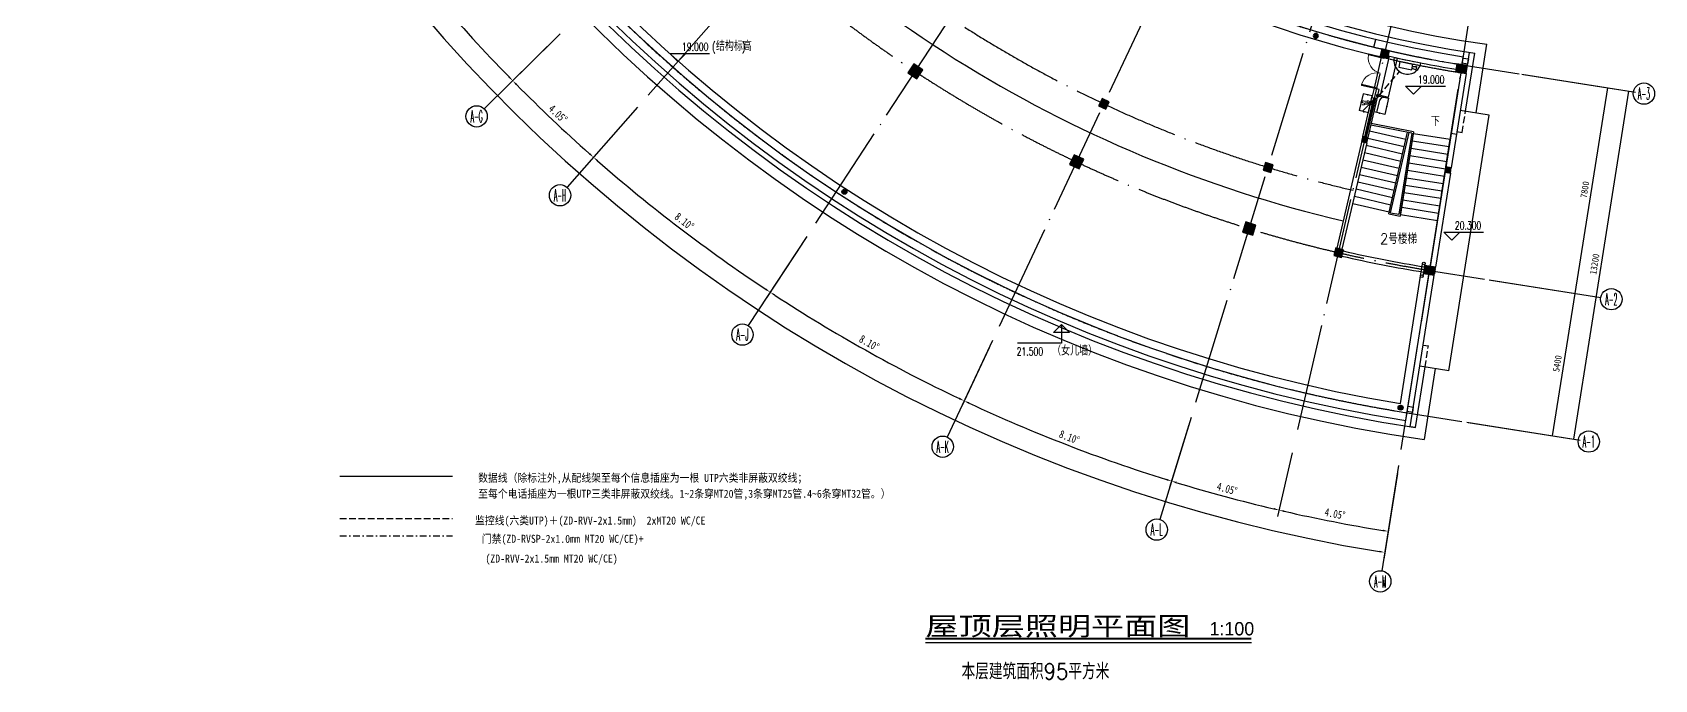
# Model space of a CAD drawing. Extents: x 13680 to 1640314, y -473492 to 65390.
# Drawn here: x 1534365 to 1595169, y -355024 to -330777 of the extents above; entities that cross this region are included whole.
import ezdxf
from ezdxf.enums import TextEntityAlignment as Align

# ---------------------------------------------------------------- set-up
doc = ezdxf.new("R2010")
doc.units = 0
doc.header["$LTSCALE"] = 1000
doc.header["$MEASUREMENT"] = 0
for name, pattern in [('DASH', [0.35, 0.25, -0.1]), ('DASHDOT', [1, 0.5, -0.25, 0, -0.25]), ('DOTE', [2.42, 2, -0.2, 0.02, -0.2])]:
    doc.linetypes.add(name, pattern=pattern)
for name, color, linetype in [('0-电气文字', 6, 'Continuous'), ('AXIS', 1, 'Continuous'), ('AXIS_TEXT', 7, 'Continuous'), ('COLUMN', 255, 'Continuous'), ('DIM_ELEV', 3, 'Continuous'), ('DIM_SYMB', 3, 'Continuous'), ('DOTE', 8, 'DOTE'), ('EQUIP-通讯', 6, 'Continuous'), ('EQUIP_地漏', 7, 'Continuous'), ('LINE', 123, 'Continuous'), ('LWIRE', 4, 'Continuous'), ('PUB_HATCH', 8, 'Continuous'), ('PUB_TEXT', 7, 'Continuous'), ('S-提资20140812', 6, 'Continuous'), ('STAIR', 2, 'Continuous'), ('TEL_TEXT', 7, 'Continuous'), ('VPIPE-雨水', 4, 'DASH'), ('WALL', 255, 'Continuous'), ('WINDOW', 2, 'Continuous'), ('WINDOW_GROUND', 21, 'Continuous'), ('WIRE-照明', 120, 'Continuous'), ('xiugai', 1, 'Continuous'), ('安保设备SA', 241, 'Continuous')]:
    doc.layers.add(name, color=color, linetype=linetype)
doc.styles.add('-DXTGEDITXT', font='GEDITXT', dxfattribs={"bigfont": 'DXT'})
doc.styles.add('-宋体', font='', dxfattribs={"width": 1.3})
doc.styles.add('_TCH_AXIS', font='COMPLEX', dxfattribs={"bigfont": 'GBCBIG'})
doc.styles.add('_TCH_DIM', font='SIMPLEX', dxfattribs={"bigfont": 'GBCBIG'})
doc.styles.add('_TEL_DIM', font='SIMPLEX', dxfattribs={"width": 0.8, "height": 3.5, "bigfont": 'HZTXT'})
doc.styles.add('dim_font', font='', dxfattribs={"width": 0.8})
doc.styles.get("Standard").update_dxf_attribs({"font": 'haiwenrs.shx', "bigfont": 'hztxt.shx'})
doc.styles.get('-宋体').set_extended_font_data('NSimSun')
doc.styles.get('dim_font').set_extended_font_data('NSimSun')
doc.dimstyles.new('ANGL', dxfattribs={"dimtxt": 300, "dimasz": 200, "dimexe": 250, "dimexo": 300, "dimgap": 150, "dimtad": 1, "dimdec": 0, "dimzin": 0, "dimdsep": 46, "dimtxsty": 'dim_font', "dimcen": 0.09, "dimclrt": 7, "dimazin": 2, "dimtfac": 1, "dimtdec": 0, "dimtix": 1, "dimtmove": 2, "dimatfit": 3, "dimfxl": 1, "dimtolj": 1, "dimtzin": 0, "dimarcsym": 0})
doc.dimstyles.new('DIMN', dxfattribs={"dimtxt": 250, "dimasz": 1, "dimexe": 250, "dimexo": 300, "dimgap": 0, "dimtad": 0, "dimdec": 0, "dimzin": 0, "dimdsep": 46, "dimtxsty": 'dim_font', "dimblk": 'ARCHTICK', "dimcen": 0.09, "dimclrt": 7, "dimazin": 0, "dimtfac": 1, "dimtdec": 0, "dimtix": 1, "dimtmove": 2, "dimatfit": 3, "dimfxl": 1, "dimtvp": 1, "dimtolj": 1, "dimtzin": 0, "dimarcsym": 0})

# ---------------------------------------------------------------- blocks, each defined once
blk = doc.blocks.new('$TwtSys$00000141')
for p, q in [((-94, 8), (-10, 92)), ((-94, 8), (-10, 92)), ((-87, -35), (35, 87)), ((-87, -35), (35, 87)), ((-66, -66), (66, 66)), ((-66, -66), (66, 66)), ((-32, -87), (88, 33)), ((-32, -87), (88, 33)), ((11, -92), (92, -11)), ((11, -92), (92, -11))]:
    blk.add_line(p, q)
blk.add_circle((0, 0), 94)
blk.add_circle((0, 0), 94)
blk = doc.blocks.new('*D243')
at = {"layer": 'AXIS', "color": 0, "lineweight": -2, "transparency": 16777216}
for p, q in [((1548727, -324943), (1546756, -326399)), ((1553937, -331044), (1552191, -332763))]:
    blk.add_line(p, q, dxfattribs=at)
blk.add_arc((1594415, -291197), 59000, 216.6442, 224.35579, dxfattribs=at)
at = {"layer": 'AXIS', "color": 0, "transparency": 16777216}
for points in [[(1547049, -326431), (1547103, -326391), (1546957, -326250)], [(1552253, -332421), (1552206, -332468), (1552370, -332587)]]:
    blk.add_solid(points, dxfattribs=at)
at = {"layer": 'Defpoints', "color": 0, "transparency": 16777216}
for p in [(1594415, -291197), (1548968, -324765), (1548661, -328447), (1554151, -330834)]:
    blk.add_point(p, dxfattribs=at)
at = {"layer": 'AXIS', "color": 7, "transparency": 16777216, "insert": (1549779, -329320), "char_height": 300, "attachment_point": 5, "rotation": 310.49999, "style": 'dim_font'}
blk.add_mtext('\\A1;8.10°', dxfattribs=at)
blk = doc.blocks.new('*D244')
at = {"layer": 'AXIS', "color": 0, "lineweight": -2, "transparency": 16777216}
for p, q in [((1553937, -331044), (1552191, -332763)), ((1556853, -333803), (1555233, -335641))]:
    blk.add_line(p, q, dxfattribs=at)
blk.add_arc((1594415, -291197), 59000, 224.74423, 228.40578, dxfattribs=at)
at = {"layer": 'AXIS', "color": 0, "transparency": 16777216}
for points in [[(1552486, -332753), (1552534, -332706), (1552370, -332587)], [(1555270, -335296), (1555226, -335346), (1555398, -335454)]]:
    blk.add_solid(points, dxfattribs=at)
at = {"layer": 'Defpoints', "color": 0, "transparency": 16777216}
for p in [(1594415, -291197), (1554151, -330834), (1553356, -333566), (1557051, -333578)]:
    blk.add_point(p, dxfattribs=at)
at = {"layer": 'AXIS', "color": 7, "transparency": 16777216, "insert": (1554065, -333829), "char_height": 300, "attachment_point": 5, "rotation": 316.57501, "style": 'dim_font'}
blk.add_mtext('\\A1;4.05°', dxfattribs=at)
blk = doc.blocks.new('*D245')
at = {"layer": 'AXIS', "color": 0, "lineweight": -2, "transparency": 16777216}
for p, q in [((1556853, -333803), (1555233, -335641)), ((1563231, -338671), (1561886, -340719))]:
    blk.add_line(p, q, dxfattribs=at)
blk.add_arc((1594415, -291197), 59000, 228.79422, 236.50578, dxfattribs=at)
at = {"layer": 'AXIS', "color": 0, "transparency": 16777216}
for points in [[(1555526, -335611), (1555570, -335561), (1555398, -335454)], [(1561874, -340372), (1561838, -340427), (1562023, -340510)]]:
    blk.add_solid(points, dxfattribs=at)
at = {"layer": 'Defpoints', "color": 0, "transparency": 16777216}
for p in [(1594415, -291197), (1557051, -333578), (1557526, -337242), (1563395, -338420)]:
    blk.add_point(p, dxfattribs=at)
at = {"layer": 'AXIS', "color": 7, "transparency": 16777216, "insert": (1558803, -337860), "char_height": 300, "attachment_point": 5, "rotation": 322.65, "style": 'dim_font'}
blk.add_mtext('\\A1;8.10°', dxfattribs=at)
blk = doc.blocks.new('*D246')
at = {"layer": 'AXIS', "color": 0, "lineweight": -2, "transparency": 16777216}
for p, q in [((1563231, -338671), (1561886, -340719)), ((1570231, -342591), (1569188, -344808))]:
    blk.add_line(p, q, dxfattribs=at)
blk.add_arc((1594415, -291197), 59000, 236.89422, 244.60578, dxfattribs=at)
at = {"layer": 'AXIS', "color": 0, "transparency": 16777216}
for points in [[(1562172, -340647), (1562208, -340591), (1562023, -340510)], [(1569128, -344466), (1569099, -344526), (1569294, -344582)]]:
    blk.add_solid(points, dxfattribs=at)
at = {"layer": 'Defpoints', "color": 0, "transparency": 16777216}
for p in [(1594415, -291197), (1563395, -338420), (1564382, -341981), (1570359, -342320)]:
    blk.add_point(p, dxfattribs=at)
at = {"layer": 'AXIS', "color": 7, "transparency": 16777216, "insert": (1565733, -342413), "char_height": 300, "attachment_point": 5, "rotation": 330.75, "style": 'dim_font'}
blk.add_mtext('\\A1;8.10°', dxfattribs=at)
blk = doc.blocks.new('*D247')
at = {"layer": 'AXIS', "color": 0, "lineweight": -2, "transparency": 16777216}
for p, q in [((1570231, -342591), (1569188, -344808)), ((1577714, -345486), (1576993, -347828))]:
    blk.add_line(p, q, dxfattribs=at)
blk.add_arc((1594415, -291197), 59000, 244.99422, 252.70578, dxfattribs=at)
at = {"layer": 'AXIS', "color": 0, "transparency": 16777216}
for points in [[(1569461, -344697), (1569490, -344636), (1569294, -344582)], [(1576886, -347498), (1576866, -347562), (1577067, -347589)]]:
    blk.add_solid(points, dxfattribs=at)
at = {"layer": 'Defpoints', "color": 0, "transparency": 16777216}
for p in [(1594415, -291197), (1570359, -342320), (1577802, -345199), (1571837, -345706)]:
    blk.add_point(p, dxfattribs=at)
at = {"layer": 'AXIS', "color": 7, "transparency": 16777216, "insert": (1573236, -345943), "char_height": 300, "attachment_point": 5, "rotation": 338.85, "style": 'dim_font'}
blk.add_mtext('\\A1;8.10°', dxfattribs=at)
blk = doc.blocks.new('*D248')
at = {"layer": 'AXIS', "color": 0, "lineweight": -2, "transparency": 16777216}
for p, q in [((1577714, -345486), (1576993, -347828)), ((1581590, -346530), (1581037, -348917))]:
    blk.add_line(p, q, dxfattribs=at)
blk.add_arc((1594415, -291197), 59000, 253.09422, 256.75577, dxfattribs=at)
at = {"layer": 'AXIS', "color": 0, "transparency": 16777216}
for points in [[(1577248, -347679), (1577268, -347615), (1577067, -347589)], [(1580906, -348595), (1580891, -348660), (1581093, -348673)]]:
    blk.add_solid(points, dxfattribs=at)
at = {"layer": 'Defpoints', "color": 0, "transparency": 16777216}
for p in [(1594415, -291197), (1577802, -345199), (1581657, -346238), (1578400, -347982)]:
    blk.add_point(p, dxfattribs=at)
at = {"layer": 'AXIS', "color": 7, "transparency": 16777216, "insert": (1579148, -347877), "char_height": 300, "attachment_point": 5, "rotation": 344.925, "style": 'dim_font'}
blk.add_mtext('\\A1;4.05°', dxfattribs=at)
blk = doc.blocks.new('*D249')
at = {"layer": 'AXIS', "color": 0, "lineweight": -2, "transparency": 16777216}
for p, q in [((1581590, -346530), (1581037, -348917)), ((1585530, -347298), (1585146, -349718))]:
    blk.add_line(p, q, dxfattribs=at)
blk.add_arc((1594415, -291197), 59000, 257.14422, 260.80566, dxfattribs=at)
at = {"layer": 'AXIS', "color": 0, "transparency": 16777216}
for points in [[(1581280, -348751), (1581295, -348686), (1581093, -348673)], [(1584993, -349406), (1584983, -349472), (1585185, -349471)]]:
    blk.add_solid(points, dxfattribs=at)
at = {"layer": 'Defpoints', "color": 0, "transparency": 16777216}
for p in [(1594415, -291197), (1581657, -346238), (1585577, -347001), (1582451, -348971)]:
    blk.add_point(p, dxfattribs=at)
at = {"layer": 'AXIS', "color": 7, "transparency": 16777216, "insert": (1583190, -348814), "char_height": 300, "attachment_point": 5, "rotation": 348.97494, "style": 'dim_font'}
blk.add_mtext('\\A1;4.05°', dxfattribs=at)
blk = doc.blocks.new('*D250')
at = {"layer": 'AXIS', "color": 0, "lineweight": -2, "transparency": 16777216}
for p, q in [((1537615, -291197), (1534365, -291197)), ((1585530, -347298), (1585021, -350508))]:
    blk.add_line(p, q, dxfattribs=at)
blk.add_arc((1594415, -291197), 59800, 180.19165, 260.80826, dxfattribs=at)
at = {"layer": 'AXIS', "color": 0, "transparency": 16777216}
for points in [[(1534582, -291397), (1534649, -291397), (1534615, -291197)], [(1584868, -350196), (1584858, -350262), (1585060, -350261)]]:
    blk.add_solid(points, dxfattribs=at)
at = {"layer": 'Defpoints', "color": 0, "transparency": 16777216}
for p in [(1537915, -291197), (1594415, -291197), (1541133, -318346), (1585577, -347001)]:
    blk.add_point(p, dxfattribs=at)
at = {"layer": 'AXIS', "color": 7, "transparency": 16777216, "insert": (1549171, -329839), "char_height": 300, "attachment_point": 5, "rotation": 310.49995, "style": 'dim_font'}
blk.add_mtext('\\A1;81.00°', dxfattribs=at)
blk = doc.blocks.new('_ArchTick')
at = {"color": 0, "linetype": 'ByBlock', "const_width": 0.4}
blk.add_lwpolyline([(-0.5, -0.5), (0.5, 0.5)], dxfattribs=at)
blk = doc.blocks.new('$TCHSYS$WIN2D')
for p, q in [((-0.5, 0.5), (0.5, 0.5)), ((-0.5, 0.5), (-0.5, -0.5)), ((0.5, 0.5), (0.5, -0.5)), ((0.5, 0.167), (-0.5, 0.167)), ((0.5, -0.167), (-0.5, -0.167)), ((-0.5, -0.5), (0.5, -0.5))]:
    blk.add_line(p, q)
blk = doc.blocks.new('$DorLib2D$00000002')
for p, q in [((-0.5, 0), (-0.5, 0.4875)), ((-0.475, 0.4875), (-0.5, 0.4875)), ((-0.5, 0), (-0.475, 0)), ((-0.475, 0), (-0.475, 0.4875)), ((0.475, 0), (0.475, 0.4875)), ((0.475, 0.4875), (0.5, 0.4875)), ((0.5, 0), (0.475, 0)), ((0.5, 0), (0.5, 0.4875))]:
    blk.add_line(p, q)
at = {"lineweight": 13}
for centre, start, end in [((-0.4875, 0), 0, 88.53072), ((0.4875, 0), 91.46928, 180)]:
    blk.add_arc(centre, 0.4875, start, end, dxfattribs=at)
blk = doc.blocks.new('$TelecSys$00000081')
for p, q in [((0.1, 0.1), (0.1, 0.1)), ((-1.15, -1.15), (-0.55, -0.55)), ((-0.1, -0.1), (-0.1, -0.1))]:
    blk.add_line(p, q)
at = {"const_width": 0.142}
blk.add_lwpolyline([(0.07, 0, 1), (-0.07, 0, 1)], format="xyb", close=True, dxfattribs=at)
blk.add_solid([(-0.62, -0.48), (-0.48, -0.62), (-0.1, -0.1)])
at = {"width": 0.8, "flags": 9}
blk.add_attdef('A', (0, 0), '', height=0.00002, rotation=180, dxfattribs=at)
blk = doc.blocks.new('$equip$00001876')
at = {"color": 0, "linetype": 'Continuous'}
blk.add_lwpolyline([(-0.625, 0.415), (0.625, 0.415), (0.625, -0.415), (-0.625, -0.415)], close=True, dxfattribs=at)
blk.add_lwpolyline([(0.625, 0.075), (0.325, 0.215), (-0.625, 0.215)], dxfattribs=at)
for p in [(-0.625, 0), (0, 0.415), (0.625, 0), (0, -0.415)]:
    blk.add_point(p)
at = {"layer": 'TEL_TEXT', "style": '_TEL_DIM', "flags": 1}
blk.add_attdef('A', text='', height=0.00002, dxfattribs=at).set_placement((0, 0), align=Align.MIDDLE_CENTER)
blk = doc.blocks.new('$equip$00001889')
for p, q in [((-0.65, 0.35), (-0.65, -0.35)), ((0.65, 0.35), (-0.65, 0.35)), ((0.65, 0.35), (0.65, -0.35)), ((-0.65, -0.35), (0.65, -0.35))]:
    blk.add_line(p, q)
for p in [(-0.65, 0), (0, 0.35), (0.65, 0), (0, -0.35)]:
    blk.add_point(p)
at = {"color": 7, "style": '_TEL_DIM'}
blk.add_attdef('$TEXT$', text='', height=0.3, dxfattribs=at).set_placement((-0.02, 0), align=Align.MIDDLE_CENTER)
at = {"color": 7, "style": '_TEL_DIM', "flags": 1}
blk.add_attdef('A', text='', height=0.00002, dxfattribs=at).set_placement((0, 0), align=Align.MIDDLE_CENTER)
blk = doc.blocks.new('A$C59FF3FA0')
at = {"layer": '安保设备SA'}
for p, q in [((0, 724), (1426, 724)), ((334, 575), (334, 273)), ((334, 575), (1024, 575)), ((334, 273), (1024, 273)), ((1024, 273), (1024, 575)), ((1024, 461), (1224, 500)), ((1024, 361), (1224, 322)), ((1224, 500), (1224, 322))]:
    blk.add_line(p, q, dxfattribs=at)
blk.add_ellipse((713, 713), major_axis=(-713, 11), ratio=1, start_param=0.00047, end_param=3.17192, dxfattribs=at)

msp = doc.modelspace()

# ---------------------------------------------------------------- hatches: boundary and pattern name
at = {"layer": 'PUB_HATCH'}
for points in [[(1567181.254, -332292.502), (1567515.577, -332512.111), (1567735.186, -332177.789), (1567400.863, -331958.179)], [(1585168.063, -331755.867), (1585235.799, -331463.614), (1584943.545, -331395.878), (1584875.81, -331688.131)], [(1588105.145, -332315.456), (1588152.07, -332019.148), (1587756.994, -331956.581), (1587710.069, -332252.888)], [(1574331.756, -333524.285), (1574603.204, -333652.018), (1574730.938, -333380.57), (1574459.49, -333252.836)], [(1573243.356, -335719.822), (1573605.286, -335890.134), (1573775.598, -335528.203), (1573413.667, -335357.891)], [(1580496.082, -335931.801), (1580782.82, -336020.013), (1580871.032, -335733.275), (1580584.294, -335645.063)], [(1579727.893, -338258.792), (1580110.211, -338376.408), (1580227.827, -337994.09), (1579845.51, -337876.474)], [(1583440.811, -339208.323), (1583508.547, -338916.07), (1583216.293, -338848.334), (1583148.558, -339140.587)], [(1586908.531, -339871.289), (1586955.457, -339574.982), (1586560.38, -339512.414), (1586513.455, -339808.722)]]:
    msp.add_hatch(color=256, dxfattribs=at).paths.add_polyline_path(points)
at = {"layer": 'PUB_HATCH', "linetype": 'ByBlock'}
for points in [[(1584384.453, -334911.246), (1584429.613, -334716.411), (1584234.778, -334671.251), (1584189.618, -334866.086)], [(1587514.654, -336043.987), (1587545.941, -335846.449), (1587348.403, -335815.162), (1587317.116, -336012.699)]]:
    msp.add_hatch(color=256, dxfattribs=at).paths.add_polyline_path(points)

# ---------------------------------------------------------------- linework, layer by layer
for p, q in [((1586396.602, -339906.756), (1586469.532, -339446.291)), ((1586495.37, -339922.399), (1586568.301, -339461.934))]:
    msp.add_line(p, q)
for centre in [(1586445.844, -339910.92), (1586521.082, -339435.892)]:
    msp.add_circle(centre, 50)
at = {"layer": 'AXIS'}
for p, q in [((1554151.171, -330833.537), (1551300.618, -333639.664)), ((1590194.665, -332343.367), (1594374.364, -333005.375)), ((1557051.12, -333578.279), (1554405.872, -336578.724)), ((1563395.451, -338420.12), (1561199.36, -341763.349)), ((1563395.451, -338420.12), (1561199.36, -341763.349)), ((1588974.461, -340047.334), (1593154.159, -340709.342)), ((1570358.71, -342319.732), (1568655.593, -345939.041)), ((1577801.962, -345199.309), (1576625.8, -349022.481)), ((1588129.703, -345380.854), (1592309.402, -346042.862)), ((1585576.58, -347001.377), (1584950.834, -350952.129))]:
    msp.add_line(p, q, dxfattribs=at)
for centre in [(1594769.439, -333067.95), (1551015.562, -333920.276), (1554141.347, -336878.768), (1593549.234, -340771.917), (1560979.75, -342097.672), (1568485.281, -346300.971), (1592704.477, -346105.437), (1576508.184, -349404.799), (1584888.26, -351347.205)]:
    msp.add_circle(centre, 400, dxfattribs=at)
at = {"layer": 'COLUMN'}
for p, q in [((1567400.863, -331958.179), (1567181.254, -332292.502)), ((1567735.186, -332177.789), (1567400.863, -331958.179)), ((1584943.545, -331395.878), (1584875.81, -331688.131)), ((1584875.81, -331688.131), (1585168.063, -331755.867)), ((1585235.799, -331463.614), (1584943.545, -331395.878)), ((1585168.063, -331755.867), (1585235.799, -331463.614)), ((1587756.994, -331956.581), (1587710.069, -332252.888)), ((1588152.07, -332019.148), (1587756.994, -331956.581)), ((1567181.254, -332292.502), (1567515.577, -332512.111)), ((1567515.577, -332512.111), (1567735.186, -332177.789)), ((1587710.069, -332252.888), (1588105.145, -332315.456)), ((1588105.145, -332315.456), (1588152.07, -332019.148)), ((1574459.49, -333252.836), (1574331.756, -333524.285)), ((1574331.756, -333524.285), (1574603.204, -333652.018)), ((1574730.938, -333380.57), (1574459.49, -333252.836)), ((1574603.204, -333652.018), (1574730.938, -333380.57)), ((1573413.667, -335357.891), (1573243.356, -335719.822)), ((1573775.598, -335528.203), (1573413.667, -335357.891)), ((1573605.286, -335890.134), (1573775.598, -335528.203)), ((1573243.356, -335719.822), (1573605.286, -335890.134)), ((1580584.294, -335645.063), (1580496.082, -335931.801)), ((1580496.082, -335931.801), (1580782.82, -336020.013)), ((1580871.032, -335733.275), (1580584.294, -335645.063)), ((1580782.82, -336020.013), (1580871.032, -335733.275)), ((1579845.51, -337876.474), (1579727.893, -338258.792)), ((1580227.827, -337994.09), (1579845.51, -337876.474)), ((1580110.211, -338376.408), (1580227.827, -337994.09)), ((1579727.893, -338258.792), (1580110.211, -338376.408)), ((1583216.293, -338848.334), (1583148.558, -339140.587)), ((1583148.558, -339140.587), (1583440.811, -339208.323)), ((1583508.547, -338916.07), (1583216.293, -338848.334)), ((1583440.811, -339208.323), (1583508.547, -338916.07)), ((1586560.38, -339512.414), (1586513.455, -339808.722)), ((1586513.455, -339808.722), (1586908.531, -339871.289)), ((1586955.457, -339574.982), (1586560.38, -339512.414)), ((1586908.531, -339871.289), (1586955.457, -339574.982))]:
    msp.add_line(p, q, dxfattribs=at)
at = {"layer": 'COLUMN', "linetype": 'ByBlock'}
for p, q in [((1584234.778, -334671.251), (1584189.618, -334866.086)), ((1584189.618, -334866.086), (1584384.453, -334911.246)), ((1584429.613, -334716.411), (1584234.778, -334671.251)), ((1584384.453, -334911.246), (1584429.613, -334716.411)), ((1587348.403, -335815.162), (1587317.116, -336012.699)), ((1587317.116, -336012.699), (1587514.654, -336043.987)), ((1587545.941, -335846.449), (1587348.403, -335815.162)), ((1587514.654, -336043.987), (1587545.941, -335846.449))]:
    msp.add_line(p, q, dxfattribs=at)
at = {"layer": 'DIM_ELEV', "color": 9}
for p, q in [((1558557.213, -331867.949), (1558257.213, -331567.949)), ((1558257.213, -331567.949), (1559742.705, -331567.949)), ((1558557.213, -331867.949), (1558857.213, -331567.949)), ((1586130.503, -333095.143), (1585830.503, -332795.143)), ((1585830.503, -332795.143), (1587332.96, -332795.143)), ((1586130.503, -333095.143), (1586430.503, -332795.143)), ((1587566.165, -338563.607), (1587266.165, -338263.607)), ((1587266.165, -338263.607), (1588753.201, -338263.607)), ((1587566.165, -338563.607), (1587866.165, -338263.607)), ((1572940.987, -341724.123), (1572640.987, -342024.123)), ((1573240.987, -342024.123), (1572640.987, -342024.123)), ((1572940.987, -341724.123), (1573240.987, -342024.123)), ((1572940.987, -341724.123), (1572940.987, -342424.123)), ((1572940.987, -342424.123), (1571290.05, -342424.123))]:
    msp.add_line(p, q, dxfattribs=at)
at = {"layer": 'DIM_SYMB'}
for points in [[(1586871.305, -334334.906, 0, 0, 0), (1586260.925, -338188.961, 0, 0, 0), (1584509.311, -337837.065, 0, 0, 0), (1584789.143, -336576.709, 80, 0, 0), (1584854.168, -336283.84, 0, 0, 0)], [(1583541.762, -344440.045, 0, 0, 0), (1584194.97, -344576.802, 80, 0, 0), (1584488.604, -344638.278, 0, 0, 0)]]:
    msp.add_lwpolyline(points, format="xyseb", dxfattribs=at)
at = {"layer": 'DIM_SYMB', "const_width": 70}
msp.add_lwpolyline([(1567840.134, -353493.7), (1580058.929, -353493.7)], dxfattribs=at)
at = {"layer": 'DIM_SYMB'}
msp.add_lwpolyline([(1567840.134, -353633.7), (1580058.929, -353633.7)], dxfattribs=at)
at = {"layer": 'DOTE', "linetype": 'DOTE', "ltscale": 2}
for p, q in [((1557447.907, -333128.213), (1568293.421, -320826.391)), ((1563724.865, -337918.635), (1572728.839, -324211.395)), ((1570614.178, -341776.836), (1577596.958, -326937.673)), ((1577978.386, -344625.834), (1582800.647, -328950.828)), ((1581792.947, -345653.296), (1585496.089, -329676.852)), ((1585670.442, -346408.765), (1588236, -330210.681))]:
    msp.add_line(p, q, dxfattribs=at)
for radius, start, end in [(54500, 180.00002327, 260.99988415), (49100, 180.00002327, 260.99988415), (41300, 180.00002327, 260.99988415), (46700, 184.05000226, 256.94999789), (41600, 257.26087076, 260.99988415)]:
    msp.add_arc((1594415.24, -291197.004), radius, start, end, dxfattribs=at)
at = {"layer": 'LINE', "color": 9, "linetype": 'DASH', "ltscale": 2}
msp.add_line((1586493.61, -342490.316), (1586691.151, -342521.603), dxfattribs=at)
at = {"layer": 'S-提资20140812'}
for points in [[(1587963.425, -331931.653), (1587994.712, -331734.116), (1588192.25, -331765.403), (1588160.963, -331962.94)], [(1585896.634, -344981.091), (1585927.921, -344783.554), (1586125.459, -344814.841), (1586094.172, -345012.378)]]:
    msp.add_lwpolyline(points, close=True, dxfattribs=at)
at = {"layer": 'STAIR', "color": 9}
for p, q in [((1584900.755, -333130.779), (1585239.5, -331669.259)), ((1585193.559, -333196.138), (1585532.318, -331734.558)), ((1588972.331, -333870.236), (1587886.108, -333698.215)), ((1586070.892, -334547.988), (1584538.823, -334249.501)), ((1586139.213, -334500.17), (1584552.378, -334191.014)), ((1587455.001, -343451.345), (1588972.331, -333870.236)), ((1585724.496, -335334.336), (1584360.65, -335018.229)), ((1585787.717, -335061.567), (1584423.871, -334745.459)), ((1585850.939, -334788.797), (1584487.093, -334472.69)), ((1585204.781, -337576.682), (1585913.852, -334517.392)), ((1585218.725, -337516.49), (1585913.844, -334517.391)), ((1585277.267, -337529.675), (1585972.782, -334528.873)), ((1586070.892, -334547.988), (1585589.052, -337590.419)), ((1586139.213, -334500.17), (1585638.59, -337661.198)), ((1585648.036, -337601.554), (1586129.822, -334559.469)), ((1586086.023, -334836.022), (1587468.789, -335055.015)), ((1586129.822, -334559.469), (1587512.588, -334778.462)), ((1587348.402, -335815.162), (1587512.588, -334778.462)), ((1585598.053, -335879.874), (1584234.207, -335563.767)), ((1585661.275, -335607.105), (1584297.428, -335290.998)), ((1585998.426, -335389.128), (1587381.192, -335608.122)), ((1586042.224, -335112.575), (1587424.991, -335331.568)), ((1585471.61, -336425.413), (1584107.764, -336109.306)), ((1585534.832, -336152.643), (1584170.986, -335836.536)), ((1585867.03, -336218.788), (1587249.796, -336437.781)), ((1585910.828, -335942.235), (1587293.594, -336161.228)), ((1585954.627, -335665.681), (1587337.393, -335884.675)), ((1587030.802, -337820.547), (1587317.117, -336012.7)), ((1585345.167, -336970.951), (1583981.321, -336654.844)), ((1585408.389, -336698.182), (1584044.543, -336382.075)), ((1585779.432, -336771.894), (1587162.198, -336990.888)), ((1585823.231, -336495.341), (1587205.997, -336714.334)), ((1585218.725, -337516.49), (1583854.878, -337200.382)), ((1585281.946, -337243.72), (1583918.1, -336927.613)), ((1585691.835, -337325.001), (1587074.601, -337543.994)), ((1585735.634, -337048.447), (1587118.4, -337267.441)), ((1585204.781, -337576.682), (1585638.59, -337661.198)), ((1585277.267, -337529.675), (1585589.052, -337590.419)), ((1585648.036, -337601.554), (1587030.802, -337820.547)), ((1587455.001, -343451.345), (1586368.65, -343279.303))]:
    msp.add_line(p, q, dxfattribs=at)
at = {"layer": 'STAIR', "color": 9, "linetype": 'ByBlock', "ltscale": 2}
msp.add_arc((1594415.24, -291197.004), 47900, 218.9627075, 256.83038187, dxfattribs=at)
at = {"layer": 'STAIR', "color": 9}
msp.add_arc((1594414.799, -291196.51), 43000, 257.08388896, 257.61688786, dxfattribs=at)
at = {"layer": 'VPIPE-雨水', "linetype": 'Continuous'}
for centre in [(1582469.245, -330904.196), (1564799.391, -336747.242), (1585647.802, -344835.956)]:
    msp.add_circle(centre, 50, dxfattribs=at)
at = {"layer": 'WALL'}
for p, q in [((1585022.328, -331722.09), (1585122.395, -331745.424)), ((1585122.395, -331745.424), (1585122.426, -331745.29)), ((1587907.553, -332284.164), (1587332.721, -335913.926)), ((1588105.092, -332315.447), (1587545.9, -335846.443)), ((1584655.112, -332868.654), (1584575.413, -333210.44)), ((1584849.887, -332914.072), (1584655.112, -332868.654)), ((1584770.188, -333255.858), (1584849.887, -332914.072)), ((1584575.413, -333210.44), (1584770.188, -333255.858)), ((1584208.373, -334784.488), (1583258.506, -338857.98)), ((1584384.195, -334911.186), (1583453.312, -338903.268)), ((1587332.721, -335913.926), (1586757.888, -339543.693)), ((1587514.617, -336043.981), (1586955.426, -339574.977)), ((1586552.787, -339562.093), (1586520.695, -339759.501)), ((1586948.111, -339624.43), (1586916.828, -339821.968))]:
    msp.add_line(p, q, dxfattribs=at)
for centre, radius, start, end in [((1594418.91, -291197.585), 41500, 257.15182095, 260.71805477), ((1594418.91, -291197.585), 41300, 257.15279354, 260.71728635), ((1594415.24, -291197.004), 49200, 257.124705, 260.76650537), ((1594415.24, -291197.004), 49000, 257.12541408, 260.76650537)]:
    msp.add_arc(centre, radius, start, end, dxfattribs=at)
at = {"layer": 'WINDOW'}
for p, q in [((1584651.715, -331326.34), (1584720.263, -331035.417)), ((1584927.62, -331700.006), (1584655.112, -332868.654)), ((1587954.445, -331988.547), (1588001.376, -331692.24)), ((1588083.581, -333730.191), (1588428.045, -331555.34)), ((1588151.983, -332019.834), (1588230.277, -331525.505)), ((1585640.191, -344681.963), (1586421.85, -339743.329)), ((1585842.57, -345322.338), (1586734.251, -339692.515)), ((1586008.878, -345550.803), (1586931.788, -339723.802)), ((1586206.415, -345582.09), (1586566.079, -343311.272)), ((1586206.415, -345582.09), (1586008.878, -345550.803))]:
    msp.add_line(p, q, dxfattribs=at)
at = {"layer": 'WINDOW', "linetype": 'DASH'}
for p, q in [((1587958.433, -334520.337), (1588083.581, -333730.191)), ((1587760.885, -334489.048), (1587958.433, -334520.337)), ((1586566.079, -343311.272), (1586691.151, -342521.603))]:
    msp.add_line(p, q, dxfattribs=at)
at = {"layer": 'WINDOW'}
for centre, radius, start, end in [((1594415.24, -291197.026), 55000, 179.79167293, 261.41682472), ((1594415.24, -291197.026), 54800, 180.00002174, 260.9999351), ((1594415.24, -291197.026), 54500, 180.00002188, 260.99988053), ((1594415.24, -291197.026), 41000, 180.00002908, 260.99992778), ((1594415.24, -291197.026), 40800, 179.4382969, 261.56165996), ((1594415.24, -291197.026), 54200, 180.31715893, 260.68272929), ((1594415.24, -291197.004), 41600, 183.84340646, 257.15644302), ((1594415.24, -291197.004), 41300, 184.67429316, 256.32554501)]:
    msp.add_arc(centre, radius, start, end, dxfattribs=at)
at = {"layer": 'WINDOW_GROUND', "color": 9, "ltscale": 2}
for p, q in [((1588478.733, -333792.067), (1588886.657, -331216.246)), ((1586540.059, -346033.73), (1586961.403, -343373.175))]:
    msp.add_line(p, q, dxfattribs=at)
for radius, start, end in [(55400, 179.17261688, 261.82631911), (40400, 178.86538545, 262.13355645)]:
    msp.add_arc((1594415.24, -291197.026), radius, start, end, dxfattribs=at)
at = {"layer": 'WIRE-照明', "linetype": 'DASH'}
for p, q in [((1584830.487, -333148.35), (1585613.135, -332243.41)), ((1545888.309, -348986.7), (1550105.945, -348986.7))]:
    msp.add_line(p, q, dxfattribs=at)
at = {"layer": 'WIRE-照明'}
msp.add_line((1584514.882, -333470.03), (1584709.656, -333515.448), dxfattribs=at)
at = {"layer": 'WIRE-照明', "linetype": 'Continuous'}
msp.add_line((1545888.309, -347402.557), (1550105.945, -347402.557), dxfattribs=at)
at = {"layer": 'WIRE-照明', "linetype": 'DASHDOT', "ltscale": 0.5}
msp.add_line((1545888.309, -349637.174), (1550105.945, -349637.174), dxfattribs=at)
at = {"layer": 'xiugai', "color": 8}
for p, q in [((1587954.523, -331987.032), (1590089.189, -332325.092)), ((1587547.826, -334555.852), (1587745.343, -334587.133)), ((1586734.434, -339691.848), (1588792.501, -340017.778)), ((1585889.933, -345024.573), (1587948, -345350.502))]:
    msp.add_line(p, q, dxfattribs=at)
at = {"layer": 'xiugai', "color": 8, "linetype": 'ByBlock'}
msp.add_line((1587530.259, -335945.212), (1587332.684, -335913.919), dxfattribs=at)

# ---------------------------------------------------------------- block references
at = {"layer": 'EQUIP-通讯'}
ref = msp.add_blockref('$equip$00001889', (1584344.454, -333430.29), dxfattribs=dict(at, xscale=499.9999999998622, yscale=499.9999999998622, zscale=499.9999999998622, rotation=256.8741788624833))
ref.add_attrib('$TEXT$', 'SIR', dxfattribs={"layer": '0', "color": 7, "height": 150, "style": '_TEL_DIM'}).set_placement((1584345.192, -333420.189), align=Align.MIDDLE_CENTER)
at = {"layer": 'EQUIP-通讯', "xscale": 499.9999999999283, "yscale": 499.9999999999283, "zscale": 499.9999999999283, "rotation": 76.87417886092344}
msp.add_blockref('$equip$00001876', (1584925.975, -333499.807), dxfattribs=at)
at = {"layer": 'EQUIP_地漏', "xscale": -1, "rotation": 99.00004359473314}
msp.add_blockref('$TwtSys$00000141', (1582472.076, -330904.003), dxfattribs=at)
at = {"layer": 'EQUIP_地漏'}
for p in [(1564802.222, -336747.049), (1564802.222, -336747.049), (1585650.632, -344835.763), (1585650.632, -344835.763)]:
    msp.add_blockref('$TwtSys$00000141', p, dxfattribs=at)
at = {"layer": 'LWIRE', "xscale": 500, "yscale": 500, "zscale": 500}
msp.add_blockref('$TelecSys$00000081', (1584794.862, -333148.35), dxfattribs=at)
at = {"layer": 'WINDOW'}
for name, p, xscale, yscale, zscale, rotation in [('$DorLib2D$00000002', (1584888.754, -332307.039), -1200.000000000011, -1200.000000000011, -1200.000000000011, 256.8741788609129), ('$TCHSYS$WIN2D', (1584502.483, -333963.555), -1500.000000000008, -200, -1500.000000000008, 256.8741788609163)]:
    msp.add_blockref(name, p, dxfattribs=dict(at, xscale=xscale, yscale=yscale, zscale=zscale, rotation=rotation))
at = {"layer": '安保设备SA', "xscale": 0.7195327879475807, "yscale": 0.7195327879475807, "zscale": 0.7195327879475807, "rotation": 348.6454866332655}
msp.add_blockref('A$C59FF3FA0', (1585306.08, -332227.017), dxfattribs=at)

# ---------------------------------------------------------------- texts
at = {"layer": '0-电气文字', "color": 6, "linetype": 'Continuous', "style": '-宋体', "width": 0.9}
for s, p in [('数据线（除标注外,从配线架至每个信息插座为一根 UTP六类非屏蔽双绞线；', (1551073.496, -347617.053)), ('至每个电话插座为一根UTP三类非屏蔽双绞线。1~2条穿MT20管,3条穿MT25管.4~6条穿MT32管。）', (1551073.496, -348211.837)), ('监控线(六类UTP)＋(ZD-RVV-2x1.5mm)  2xMT20 WC/CE', (1550954.442, -349215.937)), ('门禁(ZD-RVSP-2x1.0mm MT20 WC/CE)+', (1551210.786, -349900.791)), ('(ZD-RVV-2x1.5mm MT20 WC/CE)', (1551345.628, -350640.481))]:
    msp.add_text(s, height=300, dxfattribs=at).set_placement(p)
at = {"layer": 'AXIS_TEXT', "style": '_TCH_AXIS'}
for s, width, p, p2 in [('A-3', 0.344262, (1594543.165, -333294.224), (1594995.713, -333294.224)), ('A-G', 0.323077, (1550789.288, -334146.55), (1551241.837, -334146.55)), ('A-H', 0.313433, (1553915.073, -337105.042), (1554367.622, -337105.042)), ('A-2', 0.344262, (1593322.96, -340998.191), (1593775.509, -340998.191)), ('A-J', 0.362069, (1560753.476, -342323.946), (1561206.025, -342323.946)), ('A-1', 0.375, (1592478.203, -346331.711), (1592930.751, -346331.711)), ('A-K', 0.318182, (1568259.007, -346527.246), (1568711.555, -346527.246)), ('A-L', 0.33871, (1576281.91, -349631.073), (1576734.458, -349631.073)), ('A-M', 0.308824, (1584661.985, -351573.479), (1585114.534, -351573.479))]:
    msp.add_text(s, height=452.5483, dxfattribs=dict(at, width=width)).set_placement(p, p2, align=Align.FIT)
at = {"layer": 'PUB_TEXT', "color": 9, "style": '_TCH_DIM', "width": 0.705882}
for s, p in [('19.000', (1558712.705, -331462.949)), ('19.000', (1586302.96, -332690.143)), ('20.300', (1587683.201, -338158.607)), ('21.500', (1571260.05, -342879.123))]:
    msp.add_text(s, height=297.5, dxfattribs=at).set_placement(p)
at = {"layer": 'PUB_TEXT', "color": 9, "linetype": 'ByBlock', "style": '_TCH_DIM', "width": 0.705882}
for s, p in [('(', (1559842.705, -331462.949)), (')', (1560965.684, -331462.949))]:
    msp.add_text(s, height=297.5, dxfattribs=at).set_placement(p)
at = {"layer": 'PUB_TEXT', "color": 9, "linetype": 'ByBlock', "style": '_TCH_DIM'}
for s, p in [('结构标高', (1559982.705, -331462.949)), ('（女儿墙）', (1572586.05, -342879.123))]:
    msp.add_text(s, height=337.5887, dxfattribs=at).set_placement(p)
at = {"layer": 'PUB_TEXT', "color": 9, "style": '_TCH_DIM'}
msp.add_text('下', height=337.589, dxfattribs=at).set_placement((1586784.57, -334283.053))
at = {"layer": 'PUB_TEXT', "color": 9, "linetype": 'Continuous', "ltscale": 1.1, "style": '-DXTGEDITXT', "width": 0.9}
for s, height, p in [('2号楼梯', 400, (1584878.623, -338705.731)), ('本层建筑面积95平方米', 600, (1569191.116, -355017.784))]:
    msp.add_text(s, height=height, dxfattribs=at).set_placement(p)
at = {"layer": 'PUB_TEXT', "style": '-宋体', "width": 1.3}
msp.add_text('屋顶层照明平面图', height=700, dxfattribs=at).set_placement((1567840.134, -353370.444))
at = {"layer": 'PUB_TEXT'}
msp.add_text('1:100', height=500, dxfattribs=at).set_placement((1578489.232, -353370.444))

# ---------------------------------------------------------------- dimensions: what is measured, and where the dimension line sits
at = {"layer": 'AXIS'}
for base, p1, p2, picture, middle in [((1541133.039, -318345.614), (1537915.24, -291197.027), (1585576.58, -347001.377), '*D250', (1549171.054, -329839.126)), ((1548660.984, -328446.81), (1548968.004, -324764.827), (1554151.171, -330833.537), '*D243', (1549779.406, -329319.6)), ((1553356.39, -333566.461), (1554151.171, -330833.537), (1557051.12, -333578.279), '*D244', (1554064.602, -333829.339)), ((1557525.923, -337242.398), (1557051.12, -333578.279), (1563395.451, -338420.12), '*D245', (1558802.986, -337860.238)), ((1564381.797, -341980.784), (1563395.451, -338420.12), (1570358.71, -342319.732), '*D246', (1565733.173, -342412.52)), ((1571836.918, -345705.896), (1570358.71, -342319.732), (1577801.962, -345199.309), '*D247', (1573235.645, -345942.915)), ((1578400.253, -347981.863), (1577801.962, -345199.309), (1581657.466, -346237.8), '*D248', (1579148.354, -347876.914)), ((1582450.749, -348971.141), (1581657.466, -346237.8), (1585576.58, -347001.377), '*D249', (1583189.552, -348813.616))]:
    dim = msp.add_angular_dim_3p(base=base, center=(1594415.24, -291197.004), p1=p1, p2=p2, dimstyle='ANGL', override={"dimdec": 2, "dimazin": 0}, dxfattribs=at)
    dim.commit()
    dim.dimension.update_dxf_attribs({"geometry": picture, "text_midpoint": middle})
for p1, p2, distance in [((1587891.509, -345343.128), (1589956.471, -332305.641), -4300), ((1588736.265, -340009.612), (1589956.471, -332305.641), -3500), ((1587891.509, -345343.128), (1588736.265, -340009.612), -3500)]:
    msp.add_aligned_dim(p1=p1, p2=p2, distance=distance, dimstyle='DIMN', dxfattribs=at).render()

doc.saveas('drawing.dxf')
